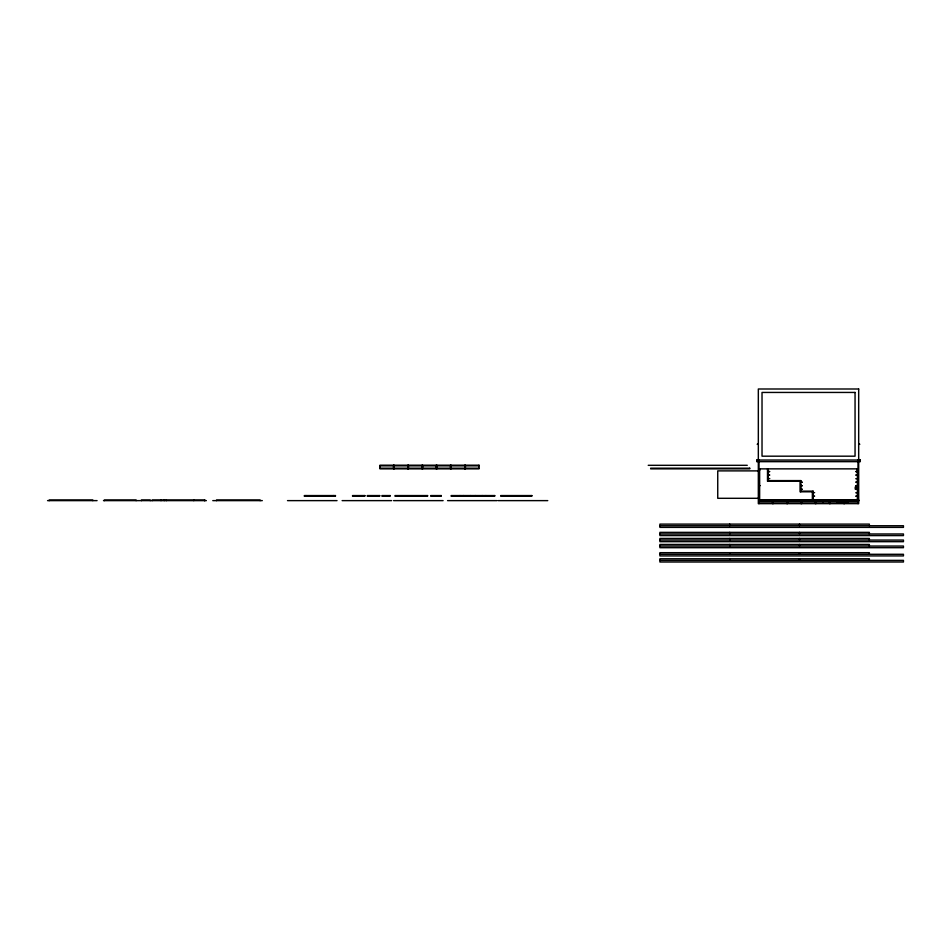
<?xml version="1.0" encoding="UTF-8"?>
<svg xmlns="http://www.w3.org/2000/svg" width="951" height="951" viewBox="0 0 951 951"><rect width="100%" height="100%" fill="white"/><g stroke="black" fill="none" stroke-linecap="round" stroke-linejoin="round"><path stroke-width="1.43" d="M768.146 468.855L768.146 481.254L768.146 480.6L800.837 480.6L800.837 482.228L802.335 482.228L800.718 482.109M757.353 444.176L758.185 444.176M758.113 444.331L757.388 444.319M757.353 459.642L758.185 459.642M758.113 459.808L757.388 459.797M858.824 444.176L859.656 444.176M859.585 444.331L858.872 444.319M858.824 459.642L859.656 459.642M859.585 459.808L858.872 459.797M857.22 470.067L858.04 470.198L857.374 470.008M648.225 465.312L747.272 465.312M379.948 465.847L478.995 465.847M379.948 468.201L478.995 468.201M758.981 468.855L858.028 468.855M758.327 470.888L717.743 470.888L717.743 498.3L758.327 498.3M768.146 471.565L769.775 471.565L768.146 471.684L768.146 470.056L768.265 471.684M857.374 471.565L855.757 471.565L857.374 471.684M768.146 475.072L769.775 475.072L768.146 475.191L768.146 473.574L768.265 475.191M857.374 475.072L855.757 475.072L857.374 475.191M768.146 478.591L769.775 478.591M857.374 478.71L855.757 478.71M800.718 481.254L767.505 481.254L767.505 468.855M857.374 482.109L855.757 482.109L857.374 482.228M800.718 484.118L800.837 485.747L802.335 485.747L800.718 485.616M857.374 485.616L855.757 485.747L858.04 485.557L857.457 485.771M857.255 487.067L855.222 487.067L855.222 489.087L857.374 489.135M800.718 487.637L800.837 489.254L802.335 489.254L800.718 489.135M857.374 489.254L855.757 489.135M800.718 491.144L813.129 491.144L813.129 492.773M812.998 491.798L800.064 491.798L800.064 481.254M812.998 492.773L814.627 492.654M857.374 492.773L855.757 492.773M812.998 494.663L813.129 496.291M812.998 496.16L814.627 496.16L812.998 496.291M857.374 496.16L855.757 496.16L857.374 496.291M812.998 498.181L813.129 499.798M812.998 499.679L814.627 499.679L812.998 499.798M857.374 499.679L855.757 499.679L857.374 499.798M758.981 499.976L858.682 499.976M759.635 500.309L858.682 500.309M47.55 500.63L97.073 500.63M103.481 500.63L206.379 500.63M212.786 500.63L262.31 500.63M287.511 500.63L337.034 500.63M342.122 500.63L391.646 500.63M393.583 500.63L443.107 500.63M447.564 500.63L497.088 500.63M498.241 500.63L547.764 500.63M758.981 500.63L858.682 500.63M858.682 500.951L759.635 500.951L759.635 468.855M847.947 502.057L836.868 502.057L836.928 502.663L847.947 502.663L847.947 502.057L847.888 502.663M758.981 502.984L858.028 502.984M659.899 525.748L903.45 525.748L903.45 527.377L659.899 527.377L659.899 524.12L869.357 524.12L869.357 525.748M659.899 533.975L903.45 533.975L903.45 535.603L659.899 535.603L659.899 532.358L869.357 532.358L869.357 533.975M659.899 540.061L903.45 540.061L903.45 541.678L659.899 541.678L659.899 538.432L869.357 538.432L869.357 540.061M659.899 546.064L903.45 546.064L903.45 547.693L659.899 547.693L659.899 544.447L869.357 544.447L869.357 546.064M659.899 554.29L903.45 554.29L903.45 555.919L659.899 555.919L659.899 552.674L869.357 552.674L869.357 554.29M659.899 560.377L903.45 560.377L903.45 562.005L659.899 562.005L659.899 558.76L869.357 558.76L869.357 560.377M858.028 460.034L858.028 503.638M857.374 468.855L857.374 499.976M844.44 499.976L844.44 503.638M843.787 499.976L843.787 503.638M834.847 499.976L834.847 500.63M831.138 499.976L831.138 500.63M830.199 499.976L830.199 503.638M829.545 499.976L829.545 503.638M815.958 499.976L815.958 503.638M815.304 499.976L815.304 503.638M812.998 491.144L812.998 499.976M812.356 491.798L812.356 499.976M811.013 499.976L811.013 500.63M807.304 499.976L807.304 500.63M801.717 499.976L801.717 503.638M801.063 499.976L801.063 503.638M800.718 480.6L800.718 491.798M799.529 524.12L799.529 525.748M799.529 532.358L799.529 533.975M799.529 538.432L799.529 540.061M799.529 544.447L799.529 546.064M799.529 552.674L799.529 554.29M799.529 558.76L799.529 560.377M787.476 499.976L787.476 503.638M787.178 499.976L787.178 500.63M786.834 499.976L786.834 503.638M783.469 499.976L783.469 500.63M773.234 499.976L773.234 503.638M772.592 499.976L772.592 503.638M768.265 478.71L768.265 477.093L768.146 478.71M758.981 460.034L758.981 503.638M729.714 524.12L729.714 525.748M729.714 532.358L729.714 533.975M729.714 538.432L729.714 540.061M729.714 544.447L729.714 546.064M729.714 552.674L729.714 554.29M729.714 558.76L729.714 560.377M485.878 495.566L485.878 496.22M482.276 495.566L482.276 496.22M475.334 495.566L475.334 496.22M470.531 495.566L470.531 496.22M465.384 465.205L465.384 468.855M464.73 465.205L464.73 468.855M463.589 495.566L463.589 496.22M459.975 495.566L459.975 496.22M451.143 465.205L451.143 468.855M450.501 465.205L450.501 468.855M436.901 465.205L436.901 468.855M436.259 465.205L436.259 468.855M422.66 465.205L422.66 468.855M422.018 465.205L422.018 468.855M408.431 465.205L408.431 468.855M407.777 465.205L407.777 468.855M394.19 465.205L394.19 468.855M393.536 465.205L393.536 468.855M333.409 495.566L333.409 496.22M305.996 495.566L305.996 496.22M260.122 500.63L260.122 499.976L216.531 499.976L216.531 500.63M204.834 500.63L204.834 499.976L152.196 499.976L152.196 500.63M204.596 499.976L204.596 500.63M193.754 499.976L193.754 500.63M166.342 499.976L166.342 500.63M164.25 499.976L164.25 500.63M161.004 499.976L161.004 500.63M150.234 500.63L150.234 499.976L141.414 499.976L141.414 500.63M136.112 500.63L136.112 499.976L104.325 499.976L104.325 500.63M92.794 500.63L92.794 499.976L49.202 499.976L49.202 500.63M758.993 470.067L759.801 470.198L759.017 470.056M758.993 485.533L759.801 485.676L758.993 485.533M858.682 388.995L758.327 388.995L758.327 503.638L858.682 503.638L858.682 388.995M855.056 392.442L762.024 392.442L762.024 456.183L855.056 456.183L855.056 392.442M860.298 460.034L756.711 460.034L756.711 461.663L860.298 461.663L860.298 460.034M478.995 465.205L379.948 465.205L379.948 468.855L478.995 468.855L478.995 465.205M749.721 468.201L650.674 468.201L650.674 468.855L749.721 468.855L749.721 468.201M335.441 495.566L304.32 495.566L304.32 496.22L335.441 496.22L335.441 495.566M364.827 495.566L352.548 495.566L352.548 496.22L364.827 496.22L364.827 495.566M379.675 495.566L367.276 495.566L367.276 496.22L379.675 496.22L379.675 495.566M390.124 495.566L381.933 495.566L381.933 496.22L390.124 496.22L390.124 495.566M427.57 495.566L394.998 495.566L394.998 496.22L427.57 496.22L427.57 495.566M441.264 495.566L430.72 495.566L430.72 496.22L441.264 496.22L441.264 495.566M494.71 495.566L451.143 495.566L451.143 496.22L494.71 496.22L494.71 495.566M531.835 495.566L500.713 495.566L500.713 496.22L531.835 496.22L531.835 495.566M822.781 502.057L822.722 502.663L822.781 502.057"/></g></svg>
